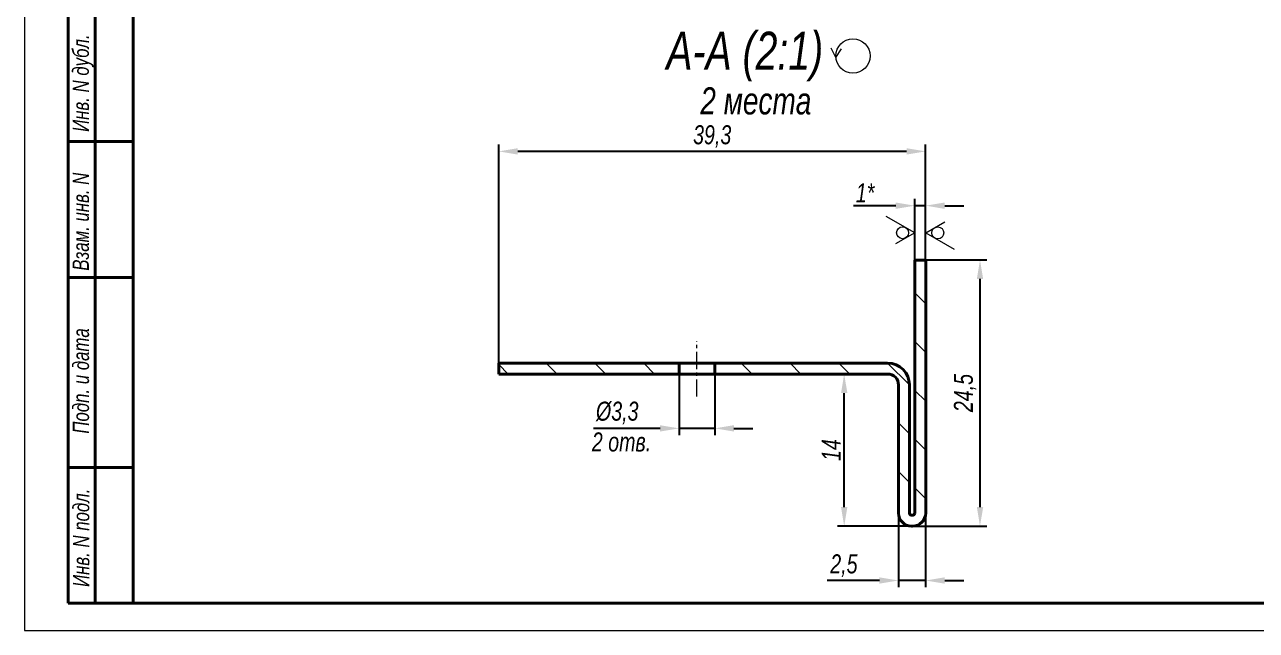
# Model space of a CAD drawing. Header units: millimetres. Extents: x 8428 to 17165, y -24193 to -22478.
# Drawn here: x 8427.6 to 8654.3, y -22774.9 to -22663.4 of the extents above; entities that cross this region are included whole.
import ezdxf

# ---------------------------------------------------------------- set-up
doc = ezdxf.new("R2010")
doc.units = ezdxf.units.MM
doc.linetypes.add('LT_08', pattern=[10.16, 6.35, -1.27, 1.27, -1.27])
for name, color, linetype, lineweight in [('Layer_01', 3, 'Continuous', 13), ('Layer_05', 7, 'Continuous', 40), ('Layer_08', 1, 'Continuous', 15), ('Layer_09', 6, 'Continuous', 15), ('Layer_15', 7, 'Continuous', 40)]:
    doc.layers.add(name, color=color, linetype=linetype, lineweight=lineweight)
doc.styles.add('Style_01', font='ARIALNI.TTF', dxfattribs={"width": 0.9, "height": 3.5})
doc.dimstyles.new('DimStyle_05', dxfattribs={"dimtxt": 3.5, "dimasz": 3.5, "dimexe": 1.25, "dimexo": 0, "dimtad": 1, "dimlfac": 2, "dimtxsty": 'Style_01', "dimcen": 0, "dimazin": 3, "dimtfac": 1, "dimtmove": 0, "dimatfit": 3})
pattern_1 = [(135, (0, -4.357), (-4.490128, -4.490128), [])]

# ---------------------------------------------------------------- blocks, each defined once
blk = doc.blocks.new('Block_146')
at = {"layer": 'Layer_05', "linetype": 'Continuous', "lineweight": 15}
for p, q in [((0, 297.18), (0, 0.18)), ((0, 0.18), (420, 0.18))]:
    blk.add_line(p, q, dxfattribs=at)
at = {"layer": 'Layer_05', "linetype": 'Continuous'}
for p, q in [((20, 292.18), (20, 5.18)), ((8, 5.18), (8, 150.18)), ((13, 5.18), (13, 150.18)), ((8, 90.18), (20, 90.18)), ((8, 65.18), (20, 65.18)), ((8, 30.18), (20, 30.18)), ((8, 5.18), (20, 5.18)), ((20, 5.18), (415, 5.18))]:
    blk.add_line(p, q, dxfattribs=at)
at = {"layer": 'Layer_05', "linetype": 'Continuous', "style": 'Style_01', "width": 0.9}
for s, p in [('Инв. N дубл.', (11.82, 91.97)), ('Взам. инв. N', (11.83, 66.4)), ('Подп. и дата', (11.85, 36.4)), ('Инв. N подл.', (11.9, 8.18))]:
    blk.add_text(s, height=3, rotation=90, dxfattribs=at).set_placement(p)
blk = doc.blocks.new('*D1042')
at = {"layer": 'Defpoints', "color": 0, "ltscale": 0.5, "transparency": 16777216}
for p in [(8593.43, -22696.7), (8591.43, -22706.7), (8593.43, -22706.7)]:
    blk.add_point(p, dxfattribs=at)
at = {"layer": 'Layer_08', "color": 0, "lineweight": -2, "ltscale": 0.5, "transparency": 16777216}
for p, q in [((8587.93, -22696.7), (8580.14, -22696.7)), ((8591.43, -22706.7), (8591.43, -22695.45)), ((8593.43, -22696.7), (8591.43, -22696.7)), ((8593.43, -22706.7), (8593.43, -22695.45)), ((8596.93, -22696.7), (8600.43, -22696.7))]:
    blk.add_line(p, q, dxfattribs=at)
at = {"layer": 'Layer_08', "color": 0, "ltscale": 0.5, "transparency": 16777216}
for points in [[(8587.93, -22696.12), (8587.93, -22697.29), (8591.43, -22696.7)], [(8596.93, -22696.12), (8596.93, -22697.29), (8593.43, -22696.7)]]:
    blk.add_solid(points, dxfattribs=at)
at = {"layer": 'Layer_08', "color": 0, "ltscale": 0.5, "transparency": 16777216, "insert": (8582.28, -22694.32), "char_height": 3.5, "attachment_point": 5, "style": 'Style_01'}
blk.add_mtext('1*', dxfattribs=at)
blk = doc.blocks.new('*D1043')
at = {"layer": 'Defpoints', "color": 0, "ltscale": 0.5, "transparency": 16777216}
for p in [(8514.83, -22686.7), (8593.43, -22706.7), (8514.83, -22725.7)]:
    blk.add_point(p, dxfattribs=at)
at = {"layer": 'Layer_08', "color": 0, "lineweight": -2, "ltscale": 0.5, "transparency": 16777216}
for p, q in [((8514.83, -22725.7), (8514.83, -22685.45)), ((8593.43, -22706.7), (8593.43, -22685.45)), ((8589.93, -22686.7), (8518.33, -22686.7))]:
    blk.add_line(p, q, dxfattribs=at)
at = {"layer": 'Layer_08', "color": 0, "ltscale": 0.5, "transparency": 16777216}
for points in [[(8518.33, -22686.12), (8518.33, -22687.29), (8514.83, -22686.7)], [(8589.93, -22686.12), (8589.93, -22687.29), (8593.43, -22686.7)]]:
    blk.add_solid(points, dxfattribs=at)
at = {"layer": 'Layer_08', "color": 0, "ltscale": 0.5, "transparency": 16777216, "insert": (8554.13, -22683.97), "char_height": 3.5, "attachment_point": 5, "style": 'Style_01'}
blk.add_mtext('39,3', dxfattribs=at)
blk = doc.blocks.new('*D1044')
at = {"layer": 'Defpoints', "color": 0, "ltscale": 0.5, "transparency": 16777216}
for p in [(8593.43, -22706.7), (8591.03, -22755.7), (8603.43, -22755.7)]:
    blk.add_point(p, dxfattribs=at)
at = {"layer": 'Layer_08', "color": 0, "lineweight": -2, "ltscale": 0.5, "transparency": 16777216}
for p, q in [((8593.43, -22706.7), (8604.68, -22706.7)), ((8603.43, -22710.2), (8603.43, -22752.2)), ((8591.03, -22755.7), (8604.68, -22755.7))]:
    blk.add_line(p, q, dxfattribs=at)
at = {"layer": 'Layer_08', "color": 0, "ltscale": 0.5, "transparency": 16777216}
for points in [[(8602.85, -22710.2), (8604.02, -22710.2), (8603.43, -22706.7)], [(8602.85, -22752.2), (8604.02, -22752.2), (8603.43, -22755.7)]]:
    blk.add_solid(points, dxfattribs=at)
at = {"layer": 'Layer_08', "color": 0, "ltscale": 0.5, "transparency": 16777216, "insert": (8600.7, -22731.2), "char_height": 3.5, "attachment_point": 5, "rotation": 90, "style": 'Style_01'}
blk.add_mtext('24,5', dxfattribs=at)
blk = doc.blocks.new('*D1045')
at = {"layer": 'Defpoints', "color": 0, "ltscale": 0.5, "transparency": 16777216}
for p in [(8578.43, -22727.7), (8582, -22727.7), (8591.03, -22755.7)]:
    blk.add_point(p, dxfattribs=at)
at = {"layer": 'Layer_08', "color": 0, "lineweight": -2, "ltscale": 0.5, "transparency": 16777216}
for p, q in [((8582, -22727.7), (8577.18, -22727.7)), ((8578.43, -22752.2), (8578.43, -22731.2)), ((8591.03, -22755.7), (8577.18, -22755.7))]:
    blk.add_line(p, q, dxfattribs=at)
at = {"layer": 'Layer_08', "color": 0, "ltscale": 0.5, "transparency": 16777216}
for points in [[(8577.85, -22731.2), (8579.02, -22731.2), (8578.43, -22727.7)], [(8577.85, -22752.2), (8579.02, -22752.2), (8578.43, -22755.7)]]:
    blk.add_solid(points, dxfattribs=at)
at = {"layer": 'Layer_08', "color": 0, "ltscale": 0.5, "transparency": 16777216, "insert": (8576.05, -22741.7), "char_height": 3.5, "attachment_point": 5, "rotation": 90, "style": 'Style_01'}
blk.add_mtext('14', dxfattribs=at)
blk = doc.blocks.new('*D1041')
at = {"layer": 'Defpoints', "color": 0, "ltscale": 0.5, "transparency": 16777216}
for p in [(8588.43, -22753.35), (8593.43, -22752.86), (8593.43, -22765.71)]:
    blk.add_point(p, dxfattribs=at)
at = {"layer": 'Layer_08', "color": 0, "lineweight": -2, "ltscale": 0.5, "transparency": 16777216}
for p, q in [((8588.43, -22753.35), (8588.43, -22766.96)), ((8593.43, -22752.86), (8593.43, -22766.96)), ((8584.93, -22765.71), (8575.32, -22765.71)), ((8593.43, -22765.71), (8588.43, -22765.71)), ((8596.93, -22765.71), (8600.43, -22765.71))]:
    blk.add_line(p, q, dxfattribs=at)
at = {"layer": 'Layer_08', "color": 0, "ltscale": 0.5, "transparency": 16777216}
for points in [[(8584.93, -22765.13), (8584.93, -22766.29), (8588.43, -22765.71)], [(8596.93, -22765.13), (8596.93, -22766.29), (8593.43, -22765.71)]]:
    blk.add_solid(points, dxfattribs=at)
at = {"layer": 'Layer_08', "color": 0, "ltscale": 0.5, "transparency": 16777216, "insert": (8578.38, -22762.97), "char_height": 3.5, "attachment_point": 5, "style": 'Style_01'}
blk.add_mtext('2,5', dxfattribs=at)
blk = doc.blocks.new('*D1046')
at = {"layer": 'Defpoints', "color": 0, "ltscale": 0.5, "transparency": 16777216}
for p in [(8548.03, -22727.7), (8554.63, -22727.7), (8548.03, -22737.7)]:
    blk.add_point(p, dxfattribs=at)
at = {"layer": 'Layer_08', "color": 0, "lineweight": -2, "ltscale": 0.5, "transparency": 16777216}
for p, q in [((8548.03, -22727.7), (8548.03, -22738.95)), ((8554.63, -22727.7), (8554.63, -22738.95)), ((8544.53, -22737.7), (8532.26, -22737.7)), ((8554.63, -22737.7), (8548.03, -22737.7)), ((8558.13, -22737.7), (8561.63, -22737.7))]:
    blk.add_line(p, q, dxfattribs=at)
at = {"layer": 'Layer_08', "color": 0, "ltscale": 0.5, "transparency": 16777216}
for points in [[(8544.53, -22737.12), (8544.53, -22738.29), (8548.03, -22737.7)], [(8558.13, -22737.12), (8558.13, -22738.29), (8554.63, -22737.7)]]:
    blk.add_solid(points, dxfattribs=at)
at = {"layer": 'Layer_08', "color": 0, "ltscale": 0.5, "transparency": 16777216, "insert": (8536.65, -22734.86), "char_height": 3.5, "attachment_point": 5, "style": 'Style_01'}
blk.add_mtext('%%C3,3', dxfattribs=at)

msp = doc.modelspace()

# ---------------------------------------------------------------- hatches: boundary and pattern name
at = {"linetype": 'Continuous', "lineweight": 18}
h = msp.add_hatch(dxfattribs=at)
h.set_pattern_fill('ANSI31', color=256, scale=2, angle=90, style=0)
h.set_pattern_definition(pattern_1)
edge = h.paths.add_edge_path(flags=0)
edge.add_line((8593.4345, -22753.3031), (8593.4345, -22706.7031))
edge.add_line((8593.4345, -22706.7031), (8591.4345, -22706.7031))
edge.add_line((8591.4345, -22706.7031), (8591.4345, -22753.3031))
edge.add_arc((8591.0345, -22753.3031), 0.4, 270, 360, ccw=False)
edge.add_line((8591.0345, -22753.7031), (8590.8345, -22753.7031))
edge.add_arc((8590.8345, -22753.3031), 0.4, 180, 270, ccw=False)
edge.add_line((8590.4345, -22753.3031), (8590.4345, -22729.7031))
edge.add_arc((8586.4345, -22729.7031), 4, 0, 90)
edge.add_line((8586.4345, -22725.7031), (8554.6345, -22725.7031))
edge.add_line((8554.6345, -22725.7031), (8554.6345, -22727.7031))
edge.add_line((8554.6345, -22727.7031), (8586.4345, -22727.7031))
edge.add_arc((8586.4345, -22729.7031), 2, 0, 90, ccw=False)
edge.add_line((8588.4345, -22729.7031), (8588.4345, -22753.3031))
edge.add_arc((8590.8345, -22753.3031), 2.4, 180, 270)
edge.add_line((8590.8345, -22755.7031), (8591.0345, -22755.7031))
edge.add_arc((8591.0345, -22753.3031), 2.4, 270, 360)
h = msp.add_hatch(dxfattribs=at)
h.set_pattern_fill('ANSI31', color=256, scale=2, angle=90, style=0)
h.set_pattern_definition(pattern_1)
h.paths.add_polyline_path([(8514.8345, -22725.7031), (8514.8345, -22727.7031), (8548.0345, -22727.7031), (8548.0345, -22725.7031)], flags=0)

# ---------------------------------------------------------------- linework, layer by layer
at = {"layer": 'Layer_09'}
for q in [(8576.0509, -22667.7186), (8577.9626, -22667.8504)]:
    msp.add_line((8576.8939, -22669.4221), q, dxfattribs=at)
at = {"layer": 'Layer_09', "lineweight": 13, "ltscale": 0.303109}
for p, q in [((8591.4058, -22701.6976), (8586.1558, -22698.6665)), ((8593.4345, -22701.6976), (8598.6845, -22704.7287))]:
    msp.add_line(p, q, dxfattribs=at)
at = {"layer": 'Layer_09', "lineweight": 13, "ltscale": 0.141451}
for p, q in [((8593.4345, -22701.6976), (8596.9345, -22699.6769)), ((8591.4058, -22701.6976), (8587.9058, -22703.7184))]:
    msp.add_line(p, q, dxfattribs=at)
at = {"layer": 'Layer_09', "linetype": 'LT_08', "ltscale": 0.5}
msp.add_line((8551.3345, -22731.8538), (8551.3345, -22721.6702), dxfattribs=at)
at = {"layer": 'Layer_09'}
msp.add_circle((8580.0385, -22669.1305), 3.1589, dxfattribs=at)
at = {"layer": 'Layer_09', "lineweight": 13}
for centre in [(8589.1766, -22701.6887), (8595.6638, -22701.7065)]:
    msp.add_circle(centre, 1.0981, dxfattribs=at)
at = {"layer": 'Layer_15', "linetype": 'Continuous'}
for p, q in [((8591.4345, -22753.3031), (8591.4345, -22706.7031)), ((8593.4345, -22706.7031), (8591.4345, -22706.7031)), ((8593.4345, -22753.3031), (8593.4345, -22706.7031)), ((8514.8345, -22725.7031), (8548.0345, -22725.7031)), ((8514.8345, -22727.7031), (8514.8345, -22725.7031)), ((8554.6345, -22725.7031), (8548.0345, -22725.7031)), ((8548.0345, -22727.7031), (8548.0345, -22725.7031)), ((8554.6345, -22725.7031), (8554.6345, -22727.7031)), ((8554.6345, -22725.7031), (8586.4345, -22725.7031)), ((8514.8345, -22727.7031), (8548.0345, -22727.7031)), ((8548.0345, -22727.7031), (8554.6345, -22727.7031)), ((8554.6345, -22727.7031), (8586.4345, -22727.7031)), ((8588.4345, -22729.7031), (8588.4345, -22753.3031)), ((8590.4345, -22729.7031), (8590.4345, -22753.3031)), ((8590.8345, -22753.7031), (8591.0345, -22753.7031)), ((8590.8345, -22755.7031), (8591.0345, -22755.7031))]:
    msp.add_line(p, q, dxfattribs=at)
for centre, radius, start, end in [((8586.4345, -22729.7031), 4, 0, 90), ((8586.4345, -22729.7031), 2, 0, 90), ((8590.8345, -22753.3031), 2.4, 180, 270), ((8590.8345, -22753.3031), 0.4, 180, 270), ((8591.0345, -22753.3031), 2.4, 270, 0), ((8591.0345, -22753.3031), 0.4, 270, 0)]:
    msp.add_arc(centre, radius, start, end, dxfattribs=at)

# ---------------------------------------------------------------- block references
at = {"layer": 'Layer_05'}
msp.add_blockref('Block_146', (8427.5641, -22775.0743), dxfattribs=at)

# ---------------------------------------------------------------- texts
at = {"layer": 'Layer_01', "attachment_point": 1, "style": 'Style_01'}
for s, insert, char_height in [('А-А (2:1)', (8545.6924, -22664.6711), 7), ('2 места', (8551.9516, -22674.9036), 5)]:
    msp.add_mtext(s, dxfattribs=dict(at, insert=insert, char_height=char_height))
at = {"layer": 'Layer_08', "ltscale": 0.5, "insert": (8537.4412, -22740.221), "char_height": 3.5, "attachment_point": 5, "style": 'Style_01'}
msp.add_mtext('2 отв.', dxfattribs=at)

# ---------------------------------------------------------------- dimensions: what is measured, and where the dimension line sits
at = {"layer": 'Layer_08', "ltscale": 0.5}
for base, p1, p2, text, picture, middle in [((8514.8345, -22686.7031), (8593.4345, -22706.7031), (8514.8345, -22725.7031), '39,3', '*D1043', (8554.1345, -22683.9676)), ((8548.0345, -22737.7031), (8554.6345, -22727.7031), (8548.0345, -22727.7031), '%%C3,3', '*D1046', (8536.6482, -22734.8554))]:
    dim = msp.add_linear_dim(base=base, p1=p1, p2=p2, text=text, dimstyle='DimStyle_05', dxfattribs=at)
    dim.commit()
    dim.dimension.update_dxf_attribs({"geometry": picture, "text_midpoint": middle})
for base, p1, p2, text, picture, middle in [((8593.4345, -22696.7031), (8591.4345, -22706.7031), (8593.4345, -22706.7031), '1*', '*D1042', (8582.285, -22696.7031)), ((8593.4345, -22765.7094), (8588.4345, -22753.3452), (8593.4345, -22752.8621), '2,5', '*D1041', (8578.3782, -22765.7094))]:
    dim = msp.add_linear_dim(base=base, p1=p1, p2=p2, text=text, dimstyle='DimStyle_05', dxfattribs=at)
    dim.commit()
    dim.dimension.update_dxf_attribs({"geometry": picture, "text_midpoint": middle, "dimtype": 160})
for base, p1, p2, text, picture, middle in [((8603.4345, -22755.7031), (8593.4345, -22706.7031), (8591.0345, -22755.7031), '24,5', '*D1044', (8600.699, -22731.2031)), ((8578.4345, -22727.7031), (8591.0345, -22755.7031), (8581.9986, -22727.7031), '14', '*D1045', (8576.0523, -22741.7031))]:
    dim = msp.add_linear_dim(base=base, p1=p1, p2=p2, angle=90, text=text, dimstyle='DimStyle_05', dxfattribs=at)
    dim.commit()
    dim.dimension.update_dxf_attribs({"geometry": picture, "text_midpoint": middle})

doc.saveas('drawing.dxf')
